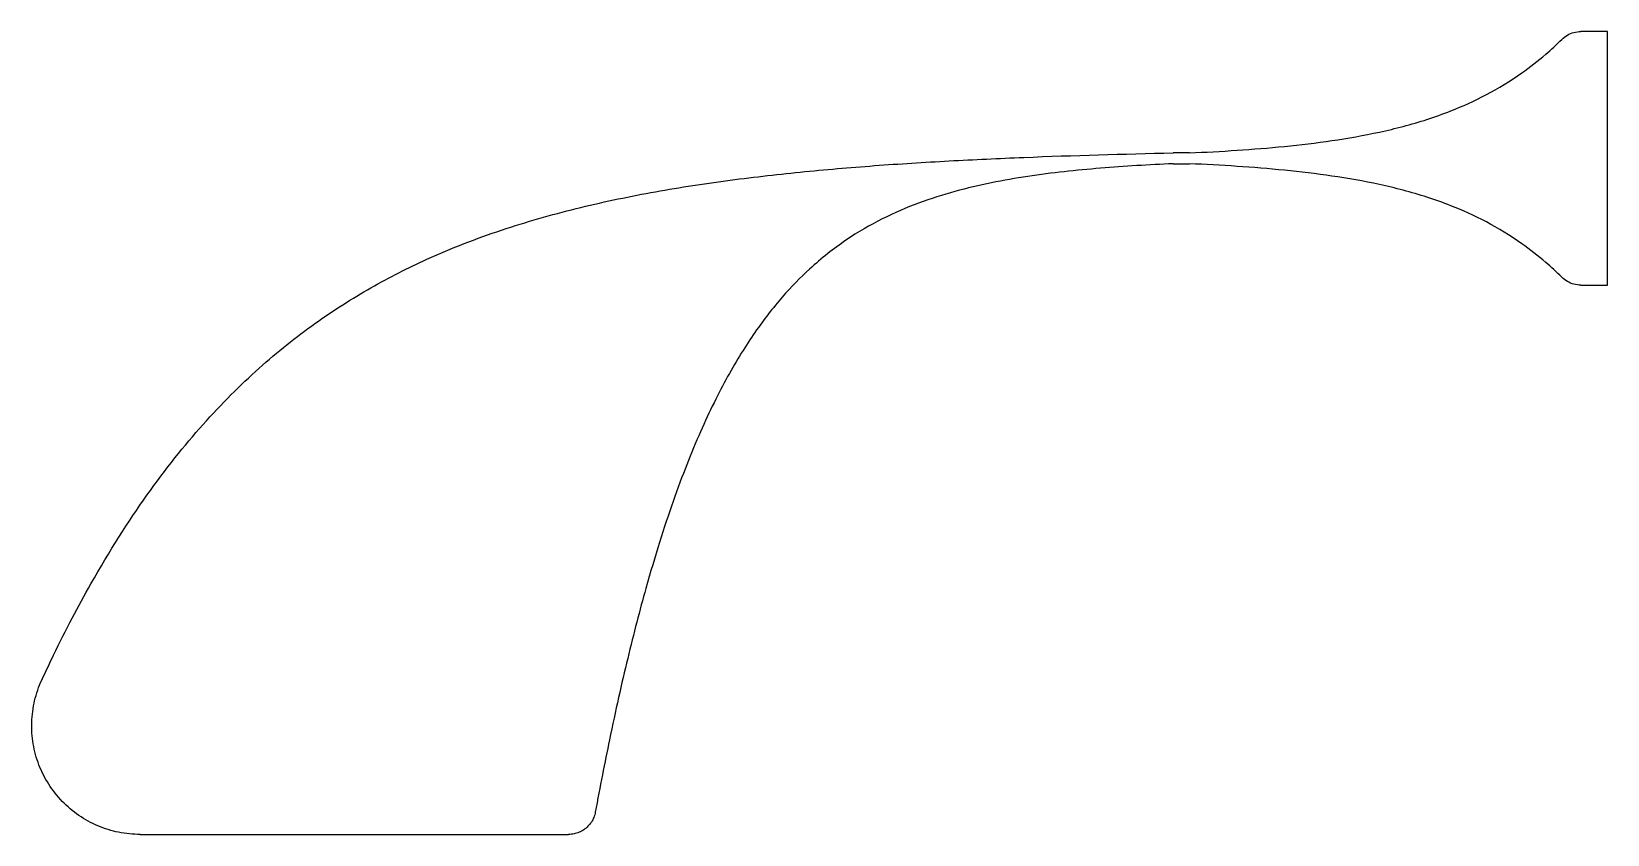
# Model space of a CAD drawing. Header units: millimetres. Extents: x -210 to 80, y -124 to 23.
import ezdxf

# ---------------------------------------------------------------- set-up
doc = ezdxf.new("R2010")
doc.units = ezdxf.units.MM
doc.layers.get('0').update_dxf_attribs({"linetype": 'CONTINUOUS'})

msp = doc.modelspace()

# ---------------------------------------------------------------- linework, layer by layer
for p, q in [((80, 23.34), (75.1, 23.34)), ((80, -23.34), (80, 23.34)), ((3, 1), (0, 1)), ((0, -1), (3, -1)), ((75.1, -23.34), (80, -23.34)), ((-190.29, -124.47), (-111.37, -124.46))]:
    msp.add_line(p, q)
for points, knots in [([(71.59, 21.9), (71.89, 22.2), (72.24, 22.46), (72.99, 22.89), (73.4, 23.06), (74.23, 23.28), (74.66, 23.34), (75.1, 23.34)], [0, 0, 0, 0, 0.333333, 0.333333, 0.666667, 0.666667, 1, 1, 1, 1]), ([(3, 1), (5.92, 1.13), (11.75, 1.44), (20.5, 2.14), (29.25, 3.18), (38, 4.71), (45.29, 6.6), (51.85, 8.92), (57.69, 11.55), (63.52, 15.07), (68.15, 18.68), (70.6, 20.92), (71.59, 21.9)], [0, 0, 0, 0, 8.75, 17.5, 26.25, 35, 43.75, 48.125, 54.6875, 61.25, 65.625, 68.586113, 68.586113, 68.586113, 68.586113]), ([(-208.43, -96.06), (-207.71, -94.49), (-204.69, -88.13), (-198.23, -75.86), (-189.06, -61.48), (-178.75, -48.6), (-168.44, -38.33), (-158.12, -30.14), (-147.81, -23.62), (-136.35, -17.84), (-123.75, -12.99), (-110, -9.08), (-96.25, -6.18), (-82.5, -4.05), (-68.75, -2.47), (-55, -1.3), (-41.25, -0.44), (-22.92, 0.41), (-9.17, 0.8), (0, 1)], [-208.433653, -208.433653, -208.433653, -208.433653, -206.25, -199.375, -189.0625, -178.75, -168.4375, -158.125, -147.8125, -137.5, -123.75, -110, -96.25, -82.5, -68.75, -55, -41.25, -27.5, 0, 0, 0, 0]), ([(0, -1), (-4.47, -1.2), (-11.17, -1.59), (-20.1, -2.43), (-26.8, -3.29), (-33.5, -4.45), (-40.2, -6.01), (-46.9, -8.13), (-53.6, -10.99), (-60.3, -14.86), (-66.44, -19.65), (-72.03, -25.35), (-77.05, -31.78), (-82.08, -39.84), (-87.1, -49.95), (-92.13, -62.62), (-96.59, -76.74), (-100.5, -91.72), (-103.6, -105.54), (-105.59, -115.66), (-106.46, -120.37)], [0, 0, 0, 0, 13.4, 20.1, 26.8, 33.5, 40.2, 46.9, 53.6, 60.3, 67, 72.025, 77.05, 82.075, 87.1, 92.125, 97.15, 100.5, 103.85, 106.457124, 106.457124, 106.457124, 106.457124]), ([(71.59, -21.9), (70.6, -20.92), (68.15, -18.68), (63.52, -15.07), (57.69, -11.55), (51.85, -8.92), (45.29, -6.6), (38, -4.71), (29.25, -3.18), (20.5, -2.14), (11.75, -1.44), (5.92, -1.13), (3, -1)], [-68.586113, -68.586113, -68.586113, -68.586113, -65.625, -61.25, -54.6875, -48.125, -43.75, -35, -26.25, -17.5, -8.75, 0, 0, 0, 0]), ([(75.1, -23.34), (74.66, -23.34), (74.23, -23.28), (73.4, -23.06), (72.99, -22.89), (72.24, -22.46), (71.89, -22.2), (71.59, -21.9)], [0, 0, 0, 0, 0.333333, 0.333333, 0.666667, 0.666667, 1, 1, 1, 1]), ([(-190.29, -124.47), (-191.62, -124.47), (-192.96, -124.33), (-194.27, -124.07), (-195.58, -123.8), (-196.86, -123.4), (-198.09, -122.88), (-199.32, -122.36), (-200.5, -121.71), (-201.6, -120.96), (-202.71, -120.2), (-203.73, -119.33), (-204.66, -118.37), (-205.59, -117.41), (-206.42, -116.36), (-207.14, -115.23), (-207.86, -114.11), (-208.47, -112.91), (-208.95, -111.66), (-209.43, -110.41), (-209.79, -109.12), (-210.01, -107.8), (-210.23, -106.48), (-210.32, -105.14), (-210.28, -103.81), (-210.23, -102.47), (-210.05, -101.14), (-209.75, -99.84), (-209.44, -98.54), (-209, -97.27), (-208.43, -96.06)], [0, 0, 0, 0, 4.020605, 4.020605, 4.020605, 8.041209, 8.041209, 8.041209, 12.061814, 12.061814, 12.061814, 16.082419, 16.082419, 16.082419, 20.103023, 20.103023, 20.103023, 24.123628, 24.123628, 24.123628, 28.144233, 28.144233, 28.144233, 32.164837, 32.164837, 32.164837, 36.185442, 36.185442, 36.185442, 40.206047, 40.206047, 40.206047, 40.206047]), ([(-106.46, -120.37), (-106.52, -120.69), (-106.61, -121.01), (-106.86, -121.63), (-107.01, -121.92), (-107.37, -122.48), (-107.58, -122.73), (-108.04, -123.21), (-108.3, -123.42), (-108.85, -123.79), (-109.14, -123.95), (-109.75, -124.2), (-110.06, -124.3), (-110.71, -124.43), (-111.04, -124.46), (-111.37, -124.46)], [0, 0, 0, 0, 0.142857, 0.142857, 0.285714, 0.285714, 0.428571, 0.428571, 0.571429, 0.571429, 0.714286, 0.714286, 0.857143, 0.857143, 1, 1, 1, 1])]:
    msp.add_open_spline(points, degree=3, knots=knots)

doc.saveas('drawing.dxf')
